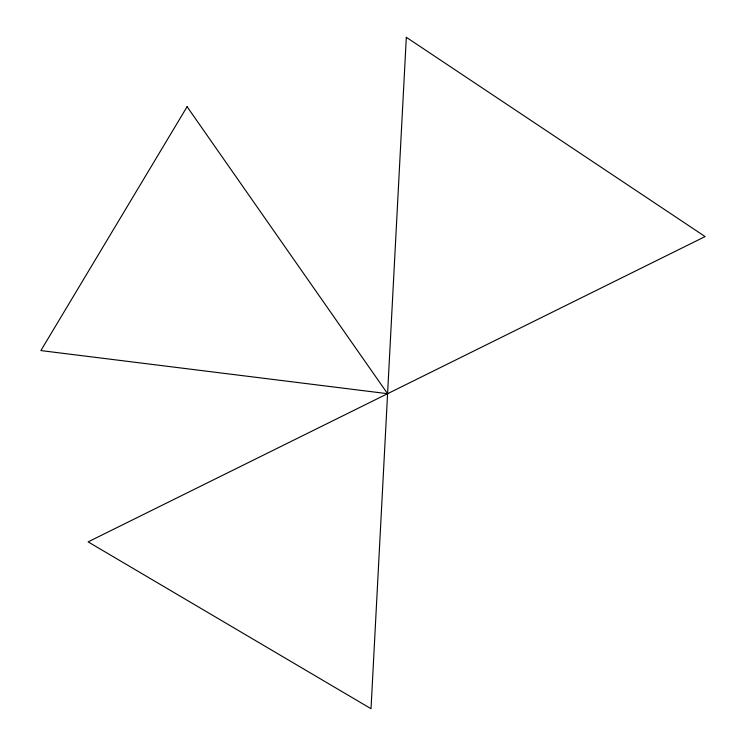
<?xml version="1.0" encoding="UTF-8"?>
<svg xmlns="http://www.w3.org/2000/svg" width="746" height="746" viewBox="0 0 746 746"><rect width="100%" height="100%" fill="white"/><g stroke="black" fill="none" stroke-linecap="round" stroke-linejoin="round"><path stroke-width="1.12" d="M406.318 37.3L371.023 708.7L88.112 541.876L705.119 236.575L406.318 37.3M187.097 106.706L40.881 350.573L387.584 393.692L187.097 106.706"/></g></svg>
